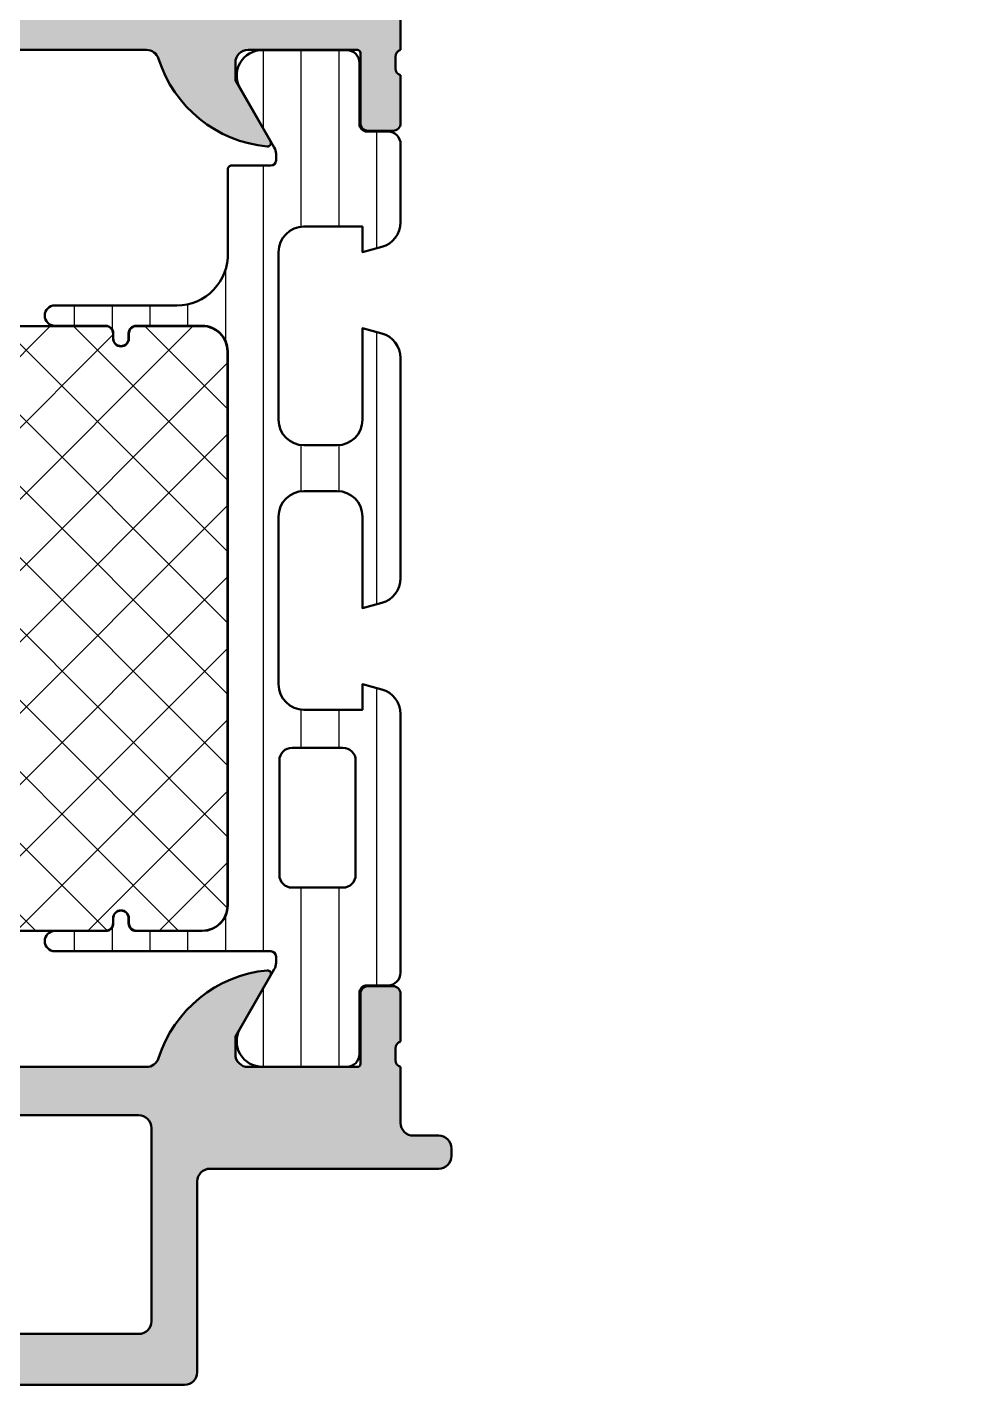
# Model space of a CAD drawing. Extents: x 0 to 69, y 0 to 90.
# Drawn here: x 32.3 to 69, y 0 to 53.4 of the extents above; entities that cross this region are included whole.
import ezdxf

# ---------------------------------------------------------------- set-up
doc = ezdxf.new("R2010")
doc.units = 0
for name, color, linetype, lineweight in [('0S-Alu contour', 7, 'Continuous', 50), ('0S-Alu hatch', 252, 'Continuous', 25), ('0S-Plastic contour', 254, 'Continuous', 50), ('0S-Plastic hatch', 253, 'Continuous', 25), ('0S-PT contour', 91, 'Continuous', 50), ('0S-PT hatch', 103, 'Continuous', 25)]:
    doc.layers.add(name, color=color, linetype=linetype, lineweight=lineweight)

# ---------------------------------------------------------------- blocks, each defined once
blk = doc.blocks.new('438350__87950F31_F954_4A64_8D28_5A668139A876_')
at = {"layer": '0S-Alu hatch'}
h = blk.add_hatch(color=256, dxfattribs=at)
edge = h.paths.add_edge_path()
edge.add_line((0, 90), (0, 86.60000000000001))
edge.add_line((0, 86.60000000000001), (1.100000000000023, 85.5))
edge.add_line((1.100000000000023, 85.5), (1.700000000000045, 85.5))
edge.add_line((1.700000000000045, 85.5), (1.700000000000045, 87))
edge.add_ellipse((2.700000000000037, 87.00000000000001), major_axis=(-0.9999999999999912, 0), ratio=1, start_angle=269.99999999999955, end_angle=360, ccw=False)
edge.add_line((2.700000000000045, 88), (4, 88))
edge.add_ellipse((4.00000000000001, 87.00000000000001), major_axis=(-0.9999999999999857, 0), ratio=1, start_angle=180, end_angle=270.0000000000006, ccw=False)
edge.add_line((5, 87), (5.000000000000025, 81))
edge.add_ellipse((4.47500000000001, 80.50000000000001), major_axis=(-0.7250000000000013, 0), ratio=1, start_angle=136.397181027295, end_angle=223.602818972702, ccw=False)
edge.add_line((4.999999999999999, 80), (5, 73))
edge.add_ellipse((4.000000000000012, 72.99999999999999), major_axis=(-0.9999999999999885, 0), ratio=1, start_angle=89.99999999999937, end_angle=180, ccw=False)
edge.add_line((4.000000000000001, 72), (2.700000000000046, 72))
edge.add_ellipse((2.700000000000037, 72.99999999999999), major_axis=(-0.9999999999999857, 0), ratio=1, start_angle=0, end_angle=90.00000000000051, ccw=False)
edge.add_line((1.700000000000046, 73), (1.700000000000045, 75.5))
edge.add_line((1.700000000000045, 75.5), (1.200000000000045, 75.5))
edge.add_arc((1.200000000000045, 74.5), 1, 90, 180)
edge.add_line((0.2000000000000455, 74.5), (0.2000000000000455, 52.50000000000003))
edge.add_ellipse((0.1211635534570099, 52.23247940800692), major_axis=(-0.2788950563274254, 0), ratio=1, start_angle=178.8354106258447, end_angle=253.580123580509, ccw=False)
edge.add_line((0.4000010000000425, 52.22681100000826), (0.4000010000000494, 51.77321700000854))
edge.add_ellipse((0.1211329043568919, 51.76755634053147), major_axis=(-0.2789255417371391, 0), ratio=1, start_angle=106.4245945553528, end_angle=181.1628700728881, ccw=False)
edge.add_line((0.2000000000000488, 51.50001300000854), (0.200000000000049, 49.62000200000002))
edge.add_arc((0.5000000000000517, 49.62000200000002), 0.3000000000000027, 180, 270)
edge.add_line((0.5000000000000516, 49.32000200000001), (1.479974319042833, 49.32000200000002))
edge.add_arc((1.479974319042831, 49.62000200000002), 0.3000000000000043, 270.0000000000004, 360)
edge.add_line((1.779974319042835, 49.62000200000002), (1.779974319042835, 52.38000000000003))
edge.add_ellipse((1.89997431904282, 52.38000000000003), major_axis=(-0.1199999999999846, 0), ratio=1, start_angle=270.00000000000074, end_angle=360, ccw=False)
edge.add_line((1.899974319042818, 52.5), (6.200000000000042, 52.5))
edge.add_ellipse((6.200000000000039, 52), major_axis=(-0.5, 0), ratio=1, start_angle=180, end_angle=269.9999999999996, ccw=False)
edge.add_line((6.700000000000041, 51.99999999999999), (6.700000000000044, 51.29999999999995))
edge.add_line((6.700000000000044, 51.29999999999995), (5.318504542377707, 48.90717967697245))
edge.add_arc((5.43811978464837, 48.8381197846483), 0.1381197846482981, 150.0000000000005, 275.6225775507955)
edge.add_arc((4.961776758826421, 53.67660886184461), 4.999999999996795, 275.6225775507955, 342.251583643932)
edge.add_ellipse((10.20000000000002, 51.99999999999707), major_axis=(-0.500000000002933, 0), ratio=1, start_angle=270.0000000000008, end_angle=342.2515836439304, ccw=False)
edge.add_line((10.20000000000002, 52.5), (37, 52.5))
edge.add_ellipse((37, 51.99999999999689), major_axis=(-0.5000000000031122, 0), ratio=1, start_angle=197.7484163560682, end_angle=270, ccw=False)
edge.add_arc((42.23822324117358, 53.67660886184441), 4.999999999996598, 197.7484163560679, 264.3774224492048)
edge.add_arc((41.76188021535167, 48.8381197846483), 0.1381197846482954, 264.3774224492049, 389.9999999999957)
edge.add_line((41.88149545762234, 48.90717967697244), (40.5, 51.29999999999994))
edge.add_line((40.5, 51.29999999999994), (40.49999999999999, 51.99999999999999))
edge.add_ellipse((41, 52), major_axis=(-0.5, 0), ratio=1, start_angle=270, end_angle=360, ccw=False)
edge.add_line((41, 52.5), (45.3000256809572, 52.50000000000001))
edge.add_ellipse((45.3000256809572, 52.38000000000002), major_axis=(-0.1199999999999974, 0), ratio=1, start_angle=180, end_angle=270, ccw=False)
edge.add_line((45.42002568095719, 52.38), (45.4200256809572, 49.62000200000002))
edge.add_arc((45.72002568095721, 49.62000200000002), 0.3000000000000114, 180, 270)
edge.add_line((45.72002568095721, 49.32000200000001), (46.69999999999999, 49.32000200000003))
edge.add_arc((46.69999999999999, 49.62000200000003), 0.3000000000000043, 269.9999999999986, 360)
edge.add_line((47, 49.62000200000003), (47, 51.50001300000852))
edge.add_ellipse((47.07886709564316, 51.76755634053146), major_axis=(-0.2789255417371511, 0), ratio=1, start_angle=-1.1628700728908825, end_angle=73.57540544464513, ccw=False)
edge.add_line((46.799999, 51.77321700000854), (46.799999, 52.2268110000086))
edge.add_ellipse((47.07883644654303, 52.23247940800693), major_axis=(-0.2788950563274154, 0), ratio=1, start_angle=-73.5801235805111, end_angle=1.1645893740869155, ccw=False)
edge.add_line((47.00000000000001, 52.50000000000003), (47, 53.79999999999995))
edge.add_ellipse((47.49999999999999, 53.79999999999996), major_axis=(-0.4999999999999929, 0), ratio=1, start_angle=269.9999999999992, end_angle=360, ccw=False)
edge.add_line((47.5, 54.29999999999996), (50.5, 54.29999999999996))
edge.add_arc((50.5, 54.79999999999995), 0.5, 270, 360)
edge.add_line((51, 54.79999999999995), (51, 67.50000000000011))
edge.add_ellipse((51.5250269539926, 68.00000000000011), major_axis=(-0.7250195186467387, 0), ratio=1, start_angle=-43.6013499515945, end_angle=43.6013499515945, ccw=False)
edge.add_line((51, 68.50000000000011), (51.00000000000004, 72.49999999999997))
edge.add_ellipse((51.5250269539926, 73), major_axis=(-0.7250195186467325, 0), ratio=1, start_angle=-43.60134995159501, end_angle=43.60134995159808, ccw=False)
edge.add_line((51.00000000000001, 73.5), (51, 80.20000000000005))
edge.add_line((51, 80.20000000000005), (53.49999999999999, 80.20000000000005))
edge.add_arc((53.49999999999999, 80.70000000000005), 0.5, 270, 360)
edge.add_line((53.99999999999999, 80.70000000000003), (54.00000000000012, 87.50000000000001))
edge.add_ellipse((54.50000000000012, 87.5), major_axis=(-0.4999999999999929, 0), ratio=1, start_angle=269.9999999999992, end_angle=360, ccw=False)
edge.add_line((54.50000000000013, 87.99999999999999), (59.89999999999998, 88))
edge.add_ellipse((59.89999999999998, 87.50000000000001), major_axis=(-0.4999999999999858, 0), ratio=1, start_angle=180, end_angle=270.0000000000008, ccw=False)
edge.add_line((60.39999999999998, 87.5), (60.39999999999998, 85.5))
edge.add_arc((60.89999999999998, 85.5), 0.5, 180, 270)
edge.add_line((60.89999999999998, 85), (62.20000000000005, 85))
edge.add_arc((62.20000000000005, 85.5), 0.5, 270, 360)
edge.add_line((62.70000000000004, 85.5), (62.70000000000004, 86))
edge.add_line((62.70000000000004, 86), (61.70000000000005, 86))
edge.add_line((61.70000000000005, 86), (61.70000000000005, 87.5))
edge.add_ellipse((62.70000000000004, 87.50000000000001), major_axis=(-0.9999999999999928, 0), ratio=1, start_angle=269.9999999999996, end_angle=360, ccw=False)
edge.add_line((62.70000000000004, 88.49999999999999), (66.70000000000005, 88.49999999999999))
edge.add_ellipse((66.70000000000006, 87.50000000000001), major_axis=(-0.9999999999999857, 0), ratio=1, start_angle=180, end_angle=270.0000000000008, ccw=False)
edge.add_line((67.70000000000005, 87.5), (67.70000000000005, 86))
edge.add_line((67.70000000000005, 86), (66.70000000000005, 86))
edge.add_line((66.70000000000005, 86), (66.70000000000005, 85.5))
edge.add_arc((67.20000000000005, 85.5), 0.5, 180, 270)
edge.add_line((67.20000000000005, 85), (68.5, 85))
edge.add_arc((68.5, 85.5), 0.5, 270, 360)
edge.add_line((69, 85.5), (69, 89.50000000000001))
edge.add_arc((68.5, 89.50000000000001), 0.5, 0, 90)
edge.add_line((68.5, 90), (0, 90))
edge = h.paths.add_edge_path()
edge.add_ellipse((7.199999999999931, 87.49999999999989), major_axis=(-0.5, 0), ratio=1, start_angle=270.0000000000001, end_angle=360, ccw=False)
edge.add_line((7.19999999999993, 87.99999999999989), (51.70000000000005, 88))
edge.add_ellipse((51.70000000000005, 87.5), major_axis=(-0.5, 0), ratio=1, start_angle=180, end_angle=270, ccw=False)
edge.add_line((52.20000000000005, 87.5), (52.20000000000005, 82.39999999999998))
edge.add_ellipse((51.70000000000005, 82.39999999999998), major_axis=(-0.5, 0), ratio=1, start_angle=90.0000000000008, end_angle=180, ccw=False)
edge.add_line((51.70000000000005, 81.89999999999996), (50.29999999999995, 81.89999999999996))
edge.add_arc((50.29999999999995, 80.89999999999998), 1, 90, 180)
edge.add_line((49.29999999999996, 80.89999999999998), (49.29999999999996, 76.79999999999995))
edge.add_line((49.29999999999996, 76.79999999999995), (48.5, 75.99999999999999))
edge.add_line((48.5, 75.99999999999999), (48.5, 65))
edge.add_line((48.5, 65), (49.29999999999994, 64.20000000000006))
edge.add_line((49.29999999999994, 64.20000000000006), (49.29999999999996, 56.59999999999991))
edge.add_ellipse((48.79999999999996, 56.5999999999999), major_axis=(-0.4999999999999929, 0), ratio=1, start_angle=90.00000000000159, end_angle=180, ccw=False)
edge.add_line((48.79999999999998, 56.09999999999991), (45.80000000000007, 56.09999999999991))
edge.add_arc((45.80000000000007, 55.59999999999991), 0.4999999999999929, 90, 180)
edge.add_line((45.30000000000007, 55.59999999999984), (45.30000000000018, 54.90000000000017))
edge.add_ellipse((44.80000000000018, 54.90000000000009), major_axis=(-0.5, 0), ratio=1, start_angle=90, end_angle=180, ccw=False)
edge.add_line((44.80000000000018, 54.40000000000009), (2.500000000000113, 54.39999999999997))
edge.add_ellipse((2.500000000000114, 54.89999999999997), major_axis=(-0.5, 0), ratio=1, start_angle=0, end_angle=90.00000000000011, ccw=False)
edge.add_line((2.000000000000113, 54.89999999999997), (2.000000000000112, 69.70000000000016))
edge.add_ellipse((2.500000000000112, 69.70000000000016), major_axis=(-0.5, 0), ratio=1, start_angle=269.9999999999927, end_angle=360, ccw=False)
edge.add_line((2.500000000000176, 70.20000000000016), (5.200000000000084, 70.1999999999998))
edge.add_arc((5.200000000000273, 71.69999999999982), 1.5, 269.9999999999928, 360)
edge.add_line((6.700000000000273, 71.69999999999985), (6.699999999999931, 87.49999999999987))
at = {"layer": '0S-Alu contour', "color": 7}
for points in [[(0, 90), (0, 86.60000000000001), (1.100000000000023, 85.5), (1.700000000000045, 85.5), (1.700000000000045, 87)], [(68.5, 90), (0, 90)], [(69, 85.5), (69, 89.50000000000001)], [(62.70000000000004, 88.49999999999999), (66.70000000000005, 88.49999999999999)], [(2.700000000000045, 88), (4, 88)], [(7.19999999999993, 87.99999999999989), (51.70000000000005, 88)], [(54.50000000000013, 87.99999999999999), (59.89999999999998, 88)], [(6.700000000000273, 71.69999999999985), (6.699999999999931, 87.49999999999987)], [(52.20000000000005, 87.5), (52.20000000000005, 82.39999999999998)], [(53.99999999999999, 80.70000000000003), (54.00000000000012, 87.50000000000001)], [(60.39999999999998, 87.5), (60.39999999999998, 85.5)], [(62.70000000000004, 85.5), (62.70000000000004, 86), (61.70000000000005, 86), (61.70000000000005, 87.5)], [(67.70000000000005, 87.5), (67.70000000000005, 86), (66.70000000000005, 86), (66.70000000000005, 85.5)], [(5, 87), (5.000000000000025, 81)], [(60.89999999999998, 85), (62.20000000000005, 85)], [(67.20000000000005, 85), (68.5, 85)], [(51.70000000000005, 81.89999999999996), (50.29999999999995, 81.89999999999996)], [(49.29999999999996, 80.89999999999998), (49.29999999999996, 76.79999999999995), (48.5, 75.99999999999999), (48.5, 65), (49.29999999999994, 64.20000000000006), (49.29999999999996, 56.59999999999991)], [(51.00000000000001, 73.5), (51, 80.20000000000005), (53.49999999999999, 80.20000000000005)], [(4.999999999999999, 80), (5, 73)], [(1.700000000000046, 73), (1.700000000000045, 75.5), (1.200000000000045, 75.5)], [(0.2000000000000455, 74.5), (0.2000000000000455, 52.50000000000003)], [(51, 68.50000000000011), (51.00000000000004, 72.49999999999997)], [(4.000000000000001, 72), (2.700000000000046, 72)], [(2.500000000000176, 70.20000000000016), (5.200000000000084, 70.1999999999998)], [(2.000000000000113, 54.89999999999997), (2.000000000000112, 69.70000000000016)], [(51, 54.79999999999995), (51, 67.50000000000011)], [(48.79999999999998, 56.09999999999991), (45.80000000000007, 56.09999999999991)], [(45.30000000000007, 55.59999999999984), (45.30000000000018, 54.90000000000017)], [(44.80000000000018, 54.40000000000009), (2.500000000000115, 54.39999999999997)], [(47.5, 54.29999999999996), (50.5, 54.29999999999996)], [(47.00000000000001, 52.50000000000003), (47, 53.79999999999995)], [(1.779974319042835, 49.62000200000002), (1.779974319042835, 52.38000000000003)], [(1.899974319042818, 52.5), (6.200000000000042, 52.5)], [(10.20000000000002, 52.5), (37, 52.5)], [(41, 52.5), (45.3000256809572, 52.50000000000001)], [(45.42002568095719, 52.38), (45.4200256809572, 49.62000200000002)], [(0.4000010000000425, 52.22681100000826), (0.4000010000000494, 51.77321700000854)], [(6.700000000000041, 51.99999999999999), (6.700000000000044, 51.29999999999995), (5.318504542377707, 48.90717967697245)], [(41.88149545762234, 48.90717967697244), (40.5, 51.29999999999994), (40.49999999999999, 51.99999999999999)], [(46.799999, 51.77321700000854), (46.799999, 52.2268110000086)], [(0.2000000000000488, 51.50001300000854), (0.200000000000049, 49.62000200000002)], [(47, 49.62000200000003), (47, 51.50001300000852)], [(0.5000000000000516, 49.32000200000001), (1.479974319042833, 49.32000200000002)], [(45.72002568095721, 49.32000200000001), (46.69999999999999, 49.32000200000003)]]:
    blk.add_lwpolyline(points, dxfattribs=at)
for centre, radius, start, end in [((68.5, 89.50000000000001), 0.5, 0, 90), ((60.89999999999998, 85.5), 0.5, 180, 270), ((62.20000000000005, 85.5), 0.5, 270, 0), ((67.20000000000005, 85.5), 0.5, 180, 270), ((68.5, 85.5), 0.5, 270, 0), ((50.29999999999995, 80.89999999999998), 1, 90, 180), ((53.49999999999999, 80.70000000000005), 0.5, 270, 0), ((1.200000000000045, 74.5), 1, 90, 180), ((5.200000000000273, 71.69999999999982), 1.5, 269.9999999999928, 0), ((45.80000000000007, 55.59999999999991), 0.4999999999999929, 90, 180), ((50.5, 54.79999999999995), 0.5, 270, 0), ((4.961776758826421, 53.67660886184461), 4.999999999996795, 275.6225775507955, 342.251583643932), ((42.23822324117358, 53.67660886184441), 4.999999999996598, 197.7484163560679, 264.3774224492048), ((0.5000000000000517, 49.62000200000002), 0.3000000000000027, 180, 270), ((1.479974319042831, 49.62000200000002), 0.3000000000000043, 270.0000000000004, 0), ((45.72002568095721, 49.62000200000002), 0.3000000000000114, 180, 270), ((46.69999999999999, 49.62000200000003), 0.3000000000000043, 269.9999999999986, 0), ((5.43811978464837, 48.8381197846483), 0.1381197846482981, 150.0000000000005, 275.6225775507955), ((41.76188021535167, 48.8381197846483), 0.1381197846482954, 264.3774224492049, 29.99999999999571)]:
    blk.add_arc(centre, radius, start, end, dxfattribs=at)
at = {"layer": '0S-Alu contour', "color": 7, "extrusion": (0, 0, -1)}
for centre, radius, start, end in [((-62.70000000000004, 87.50000000000001), 0.9999999999999928, 0, 90.0000000000004), ((-66.70000000000006, 87.50000000000001), 0.9999999999999857, 89.9999999999992, 180), ((-2.700000000000037, 87.00000000000001), 0.9999999999999912, 0, 90.00000000000048), ((-4.00000000000001, 87.00000000000001), 0.9999999999999857, 89.99999999999939, 180), ((-7.199999999999931, 87.49999999999989), 0.5, 0, 89.99999999999991), ((-51.70000000000005, 87.5), 0.5, 90, 180), ((-54.50000000000012, 87.5), 0.4999999999999929, 0, 90.00000000000081), ((-59.89999999999998, 87.50000000000001), 0.4999999999999858, 89.9999999999992, 180), ((-51.70000000000005, 82.39999999999998), 0.5, 180, 269.9999999999992), ((-4.47500000000001, 80.50000000000001), 0.7250000000000015, 136.397181027298, 223.6028189727051), ((-51.5250269539926, 73), 0.7250195186467325, 316.3986500484019, 43.60134995159491), ((-2.700000000000037, 72.99999999999999), 0.9999999999999857, 269.9999999999995, 0), ((-4.000000000000012, 72.99999999999999), 0.9999999999999885, 180, 270.0000000000006), ((-2.500000000000112, 69.70000000000016), 0.5, 0, 90.00000000000728), ((-51.5250269539926, 68.00000000000011), 0.7250195186467387, 316.3986500484055, 43.60134995159453), ((-48.79999999999996, 56.5999999999999), 0.4999999999999929, 180, 269.9999999999984), ((-2.500000000000114, 54.89999999999997), 0.5, 269.9999999999999, 0), ((-44.80000000000018, 54.90000000000009), 0.5, 180, 270), ((-47.49999999999999, 53.79999999999996), 0.4999999999999929, 0, 90.00000000000081), ((-0.1211635534570099, 52.23247940800692), 0.2788950563274254, 106.419876419491, 181.1645893741554), ((-1.89997431904282, 52.38000000000003), 0.1199999999999846, 0, 89.99999999999928), ((-6.200000000000039, 52), 0.5, 90.0000000000004, 180), ((-10.20000000000002, 51.99999999999707), 0.500000000002933, 17.74841635606957, 89.9999999999992), ((-37, 51.99999999999689), 0.5000000000031122, 90, 162.2515836439318), ((-41, 52), 0.5, 0, 90), ((-45.3000256809572, 52.38000000000002), 0.1199999999999974, 90, 180), ((-47.07883644654303, 52.23247940800693), 0.2788950563274155, 358.8354106259131, 73.58012358051123), ((-0.1211329043568919, 51.76755634053147), 0.2789255417371391, 178.8371299271119, 253.5754054446472), ((-47.07886709564316, 51.76755634053146), 0.2789255417371511, 286.4245945553549, 1.162870072890926)]:
    blk.add_arc(centre, radius, start, end, dxfattribs=at)
blk = doc.blocks.new('439300__9F8272D8_092B_44F3_A7F9_19CC739BB280_')
at = {"layer": '0S-PT hatch'}
h = blk.add_hatch(dxfattribs=at)
h.set_pattern_fill('ANSI37', color=256, scale=0.625, angle=90, style=0)
h.set_pattern_definition([(135, (0, 0), (-1.403165018917055, -1.403165018917055), []), (225, (0, 0), (1.403165018917055, -1.403165018917055), [])])
edge = h.paths.add_edge_path()
edge.add_arc((21.54947527875293, 41.15000109610501), 0.4900233185010024, 90.00000000002241, 180.0000479255325)
edge.add_line((21.0594519602521, 41.15000068620887), (21.0594710326093, 18.35001070101931))
edge.add_arc((21.54949435111038, 18.35001111092653), 0.490023318501252, 180.0000479255325, 269.9999999999992)
edge.add_line((21.54949435111037, 17.85998779242527), (35.40004537179238, 17.85998779296897))
edge.add_arc((35.40004537179258, 18.14998779296924), 0.2900000000002656, 269.9999999999607, 360)
edge.add_line((35.69004537179285, 18.14998779296904), (35.69004537179284, 18.34998779296897))
edge.add_ellipse((36.00004079415612, 18.34998779296897), major_axis=(-0.3099954223632792, 0), ratio=1, start_angle=180, end_angle=360, ccw=False)
edge.add_line((36.3100362165194, 18.34998779296897), (36.3100362165194, 18.14998779296899))
edge.add_arc((36.60003621651942, 18.14998779296899), 0.2900000000000133, 180, 269.9999999999887)
edge.add_line((36.60003621651936, 17.85998779296898), (39.20003814471307, 17.85998779296897))
edge.add_arc((39.20003814471307, 18.84998779296897), 0.9899999999999984, 269.9999999999996, 360.0000501260389)
edge.add_line((40.19003814471269, 18.84998865909846), (40.19001907235537, 40.6500008661293))
edge.add_arc((39.20001907235575, 40.64999999999979), 0.9900000000000042, 5.01260389054e-05, 89.99999993620736)
edge.add_line((39.20001907345801, 41.63999999999981), (36.59997547083328, 41.64000000289464))
edge.add_arc((36.59997547083885, 41.35004167572121), 0.2899583271734229, 90.00000000109937, 180)
edge.add_line((36.31001714366542, 41.35004167571564), (36.3100171441621, 41.15002441408715))
edge.add_ellipse((36.00002172179882, 41.15002441407473), major_axis=(-0.3099954223632792, 0), ratio=1, start_angle=0, end_angle=180, ccw=False)
edge.add_line((35.69002629943554, 41.15002441406232), (35.69002629943553, 41.3500244140623))
edge.add_arc((35.40002629943552, 41.35002441406231), 0.2900000000000133, 0, 89.99999999774967)
edge.add_line((35.40002629944691, 41.64002441406232), (21.54947527875274, 41.64002441460602))
at = {"layer": '0S-PT contour', "color": 7}
for points in [[(21.0594519602521, 41.15000068620887), (21.0594710326093, 18.35001070101931)], [(35.40002629944691, 41.64002441406232), (21.54947527875274, 41.64002441460602)], [(35.69002629943554, 41.15002441406232), (35.69002629943553, 41.3500244140623)], [(36.31001714366542, 41.35004167571564), (36.3100171441621, 41.15002441408715)], [(39.20001907345801, 41.63999999999981), (36.59997547083328, 41.64000000289464)], [(40.19003814471269, 18.84998865909846), (40.19001907235537, 40.6500008661293)], [(35.69004537179285, 18.14998779296904), (35.69004537179284, 18.34998779296897)], [(36.3100362165194, 18.34998779296897), (36.3100362165194, 18.14998779296899)], [(21.54949435111037, 17.85998779242527), (35.40004537179238, 17.85998779296897)], [(36.60003621651936, 17.85998779296898), (39.20003814471307, 17.85998779296897)]]:
    blk.add_lwpolyline(points, dxfattribs=at)
for centre, radius, start, end in [((21.54947527875293, 41.15000109610501), 0.4900233185010024, 90.00000000002241, 180.0000479255325), ((35.40002629943552, 41.35002441406231), 0.2900000000000133, 0, 89.99999999774967), ((36.59997547083885, 41.35004167572121), 0.2899583271734229, 90.00000000109937, 180), ((39.20001907235575, 40.64999999999979), 0.9900000000000042, 5.01260389054e-05, 89.99999993620736), ((39.20003814471307, 18.84998779296897), 0.9899999999999984, 269.9999999999996, 5.01260389054e-05), ((21.54949435111038, 18.35001111092653), 0.490023318501252, 180.0000479255325, 269.9999999999992), ((35.40004537179258, 18.14998779296924), 0.2900000000002656, 269.9999999999607, 0), ((36.60003621651942, 18.14998779296899), 0.2900000000000133, 180, 269.9999999999887)]:
    blk.add_arc(centre, radius, start, end, dxfattribs=at)
at = {"layer": '0S-PT contour', "color": 7, "extrusion": (0, 0, -1)}
for centre, start, end in [((-36.00002172179882, 41.15002441407473), 180, 0), ((-36.00004079415612, 18.34998779296897), 0, 180)]:
    blk.add_arc(centre, 0.3099954223632793, start, end, dxfattribs=at)
blk = doc.blocks.new('284667__EC131DFC_A1ED_452B_969D_94AC8A10A533___8743AA74_80FA_4D13_9643_D5AFAD473FDD_')
at = {"layer": '0S-Plastic hatch'}
h = blk.add_hatch(dxfattribs=at)
h.set_pattern_fill('ANSI31', color=256, scale=0.4680000000000001, angle=45, style=0)
h.set_pattern_definition([(90, (0, 0), (-1.4859, 0), [])])
edge = h.paths.add_edge_path()
edge.add_ellipse((45.99892649490306, 45.71995107328198), major_axis=(-1.001111854104487, 0), ratio=1, start_angle=105.0597024765371, end_angle=179.9596735685377, ccw=False)
edge.add_line((46.25904078659061, 44.75322179386172), (45.50003810104311, 44.55027989933039))
edge.add_line((45.50003810104311, 44.55027989933039), (45.50006098922636, 45.55027989933028))
edge.add_line((45.50006098922636, 45.55027989933028), (43.2000426786686, 45.55027989933028))
edge.add_arc((43.20015269983279, 44.55016224791452), 1.000117657467379, 90.00630300678252, 179.9932598637897)
edge.add_line((42.20003504928553, 44.55027989932243), (42.20003504928541, 37.95027150060882))
edge.add_arc((43.20014430010412, 37.95038915102478), 1.000109257738749, 180.0067401358858, 269.9936969935647)
edge.add_line((43.20003427987002, 36.95027989933759), (44.50004192216122, 36.95027989933759))
edge.add_arc((44.49992381025814, 37.95041708073963), 1.000137188376299, 270.0067663853033, 359.9921411635136)
edge.add_line((45.50006098922636, 37.9502798993509), (45.50006098922665, 41.55027989933027))
edge.add_line((45.50006098922665, 41.55027989933027), (46.25904078659456, 41.34727696964183))
edge.add_ellipse((45.99885318139608, 40.38048353022943), major_axis=(-1.001192860736518, 0), ratio=1, start_angle=180.0452109689636, end_angle=254.93720007234322, ccw=False)
edge.add_line((47.00004573043742, 40.38127355167676), (47.00004573043748, 31.71928624698633))
edge.add_ellipse((45.99889289405221, 31.71999088750819), major_axis=(-1.001153084358495, 0), ratio=1, start_angle=105.05970247644669, end_angle=179.9596735684834, ccw=False)
edge.add_line((46.25901789840563, 30.75322179386138), (45.50006098922671, 30.55029213900058))
edge.add_line((45.50006098922671, 30.55029213900058), (45.50006098922636, 34.15028600616301))
edge.add_arc((44.49992381025797, 34.15014882472081), 1.000137188376484, 0.0078588395472066, 89.9932336145884)
edge.add_line((44.50004192216295, 35.15028600612304), (43.20003427993257, 35.15028600612304))
edge.add_arc((43.20014430010409, 34.15017675443576), 1.000109257738842, 90.0063030028498, 179.9932598606534)
edge.add_line((42.2000350492853, 34.15029440491214), (42.20003810104606, 27.54999263341467))
edge.add_arc((43.20015269949698, 27.55011028447317), 1.00011460537102, 180.0067401366428, 269.9936969939667)
edge.add_line((43.20004267868163, 26.54999568515375), (45.50006098922653, 26.54999568515363))
edge.add_line((45.50006098922653, 26.54999568515363), (45.50003810104328, 27.54999568515363))
edge.add_line((45.50003810104328, 27.54999568515363), (46.25901789841096, 27.34699275546535))
edge.add_ellipse((45.99883831725935, 26.38022913144574), major_axis=(-1.001161984483907, 0), ratio=1, start_angle=180.0452109688668, end_angle=254.9372000723556, ccw=False)
edge.add_line((46.99999999005768, 26.3810191285276), (46.99999994140303, 16.20999701047986))
edge.add_ellipse((46.49999994140293, 16.20999701287169), major_axis=(-0.5000000000000924, 0), ratio=1, start_angle=90.00000089901272, end_angle=180, ccw=False)
edge.add_line((46.4999999492483, 15.7099970128716), (45.67966732203522, 15.70999699999998))
edge.add_arc((45.67966732674245, 15.40999699999991), 0.3000000000000665, 90.00000089901236, 180.0079886915352)
edge.add_line((45.37966732965844, 15.40995517130887), (45.38000195119535, 13.01006569197041))
edge.add_ellipse((44.88000597860986, 13.00999597743867), major_axis=(-0.4999959774456573, 0), ratio=1, start_angle=90.0000000000008, end_angle=180.0079887612006, ccw=False)
edge.add_line((44.88000597860986, 12.50999999999302), (41.56484065216851, 12.50999999999999))
edge.add_ellipse((41.55296320908865, 13.50992946068491), major_axis=(-0.9999999999998728, 0), ratio=1, start_angle=-29.999996599342808, end_angle=90.68054336164568, ccw=False)
edge.add_line((40.68693777562798, 14.00992940928392), (42.03301271673034, 16.3413999176411))
edge.add_arc((41.59999999999999, 16.59139989194063), 0.4999999999999634, 330.0000034006572, 360)
edge.add_line((42.09999999999995, 16.59139989194056), (42.09999999999998, 16.85000001286887))
edge.add_arc((41.89999999999998, 16.8500000128689), 0.1999999999999957, 0, 89.99999999999797)
edge.add_line((41.89999999999999, 17.05000001286889), (33.40004227636657, 17.050000012869))
edge.add_ellipse((33.40004227636657, 17.44999390935338), major_axis=(-0.399993896484375, 0), ratio=1, start_angle=-89.99999999999898, end_angle=90.00000000000102, ccw=False)
edge.add_line((33.40004227636657, 17.84998780583775), (35.40004532812413, 17.84998780583775))
edge.add_arc((35.40004532812413, 18.14998780583788), 0.300000000000125, 270, 360)
edge.add_line((35.70004532812425, 18.14998780583788), (35.70004532812425, 18.3499878058404))
edge.add_ellipse((36.00004075048758, 18.34998780584031), major_axis=(-0.2999954223633381, 0), ratio=1, start_angle=180, end_angle=360, ccw=False)
edge.add_line((36.30003617285093, 18.34998780584021), (36.30003617285081, 18.14998780583805))
edge.add_arc((36.60003617285099, 18.14998780583788), 0.3000000000001819, 180, 270.0000000000013)
edge.add_line((36.600036172851, 17.8499878058377), (39.19999995633153, 17.84998780583775))
edge.add_arc((39.19999995633151, 18.84998780583787), 1.000000000000113, 270.0000000000012, 360)
edge.add_line((40.19999995633162, 18.84998780583794), (40.19999995633003, 40.65000001286896))
edge.add_arc((39.19999995632989, 40.65000001286888), 1.000000000000135, 0, 90.00000000001994)
edge.add_line((39.19999995632954, 41.65000001286901), (36.60003617285088, 41.65000001286812))
edge.add_arc((36.60003617285099, 41.35000001286805), 0.3000000000000682, 90.000000000019, 180)
edge.add_line((36.30003617285092, 41.35000001286821), (36.30003617285081, 41.15000001286538))
edge.add_ellipse((36.00004075048753, 41.15000001286534), major_axis=(-0.2999954223632812, 0), ratio=1, start_angle=0, end_angle=180, ccw=False)
edge.add_line((35.70004532812425, 41.15000001286532), (35.70004532812414, 41.35000001286833))
edge.add_arc((35.40004532812417, 41.35000001286816), 0.2999999999999545, 0, 89.99999999998101)
edge.add_line((35.40004532812427, 41.65000001286812), (33.40004227636648, 41.65000001286873))
edge.add_ellipse((33.40004227636649, 42.04999390935312), major_axis=(-0.3999938964843821, 0), ratio=1, start_angle=-90.00000000000199, end_angle=89.9999999999979, ccw=False)
edge.add_line((33.40004227636651, 42.4499878058375), (38.20163814463358, 42.44998780583798))
edge.add_arc((38.20163814463338, 44.44998780583798), 2, 270.0000000000055, 362.2920152210312)
edge.add_line((40.20003810104452, 44.52997289329778), (40.20003810104429, 47.799999960079))
edge.add_ellipse((40.35003810104429, 47.79999996007901), major_axis=(-0.1499999999999915, 0), ratio=1, start_angle=269.99999999999454, end_angle=360, ccw=False)
edge.add_line((40.3500381010443, 47.94999996007899), (41.89999650232781, 47.94999996007883))
edge.add_arc((41.89999650232782, 48.14999996007866), 0.1999999999998252, 269.999999999998, 359.9992250509612)
edge.add_line((42.09999650230935, 48.14999725499722), (42.09999999995422, 48.40859334539102))
edge.add_arc((41.59999999999999, 48.40860010805925), 0.4999999999999677, 359.999225055194, 389.9999965993457)
edge.add_line((42.03301271673033, 48.6586000823588), (40.68693777562788, 50.99007059071598))
edge.add_ellipse((41.55296320908857, 51.49007053931502), major_axis=(-0.999999999999911, 0), ratio=1, start_angle=-90.68054336165062, end_angle=29.999996599342808, ccw=False)
edge.add_line((41.56484065216852, 52.48999999999998), (44.88000597860996, 52.49000000000695))
edge.add_ellipse((44.88000597860997, 51.99000402256118), major_axis=(-0.4999959774457849, 0), ratio=1, start_angle=179.9920113084649, end_angle=270.0000000000008, ccw=False)
edge.add_line((45.38000195119567, 51.98993430863694), (45.37966732965864, 49.59004482925339))
edge.add_arc((45.67966732674251, 49.59000299999995), 0.3000000000000099, 179.9920112010699, 270)
edge.add_line((45.67966732674251, 49.29000299999994), (46.50000000000002, 49.29000299999994))
edge.add_ellipse((46.50000000000003, 48.78996489895541), major_axis=(-0.5000381010445168, 0), ratio=1, start_angle=180, end_angle=270.0000000000008, ccw=False)
edge.add_line((47.00003810104454, 48.78996489895541), (47.00003810104454, 45.71924646178041))
edge = h.paths.add_edge_path()
edge.add_arc((44.73182147402366, 20.05472401122473), 0.4999999999999681, 270.0000000000065, 359.9999521581937)
edge.add_line((45.23182147402345, 20.05472359370928), (45.23182523166254, 24.55472359370919))
edge.add_arc((44.73182523166271, 24.55472401122464), 0.5000000000000038, 359.9999521581937, 450)
edge.add_line((44.73182523166271, 25.05472401122465), (42.73182463635084, 25.05472401122465))
edge.add_arc((42.73182463635084, 24.5547240112247), 0.4999999999999503, 90, 180)
edge.add_line((42.23182463635089, 24.5547240112247), (42.23182463635089, 20.05472401122476))
edge.add_arc((42.73182463635089, 20.05472401122476), 0.5, 180, 270)
edge.add_line((42.73182463635089, 19.55472401122476), (44.73182147402371, 19.55472401122476))
at = {"layer": '0S-Alu contour', "color": 7}
for points in [[(44.73182523166271, 25.05472401122465), (42.73182463635084, 25.05472401122465)], [(42.23182463635089, 24.5547240112247), (42.23182463635089, 20.05472401122476)], [(45.23182147402345, 20.05472359370928), (45.23182523166254, 24.55472359370919)], [(42.73182463635089, 19.55472401122476), (44.73182147402371, 19.55472401122476)]]:
    blk.add_lwpolyline(points, dxfattribs=at)
for centre, radius, start, end in [((42.73182463635084, 24.5547240112247), 0.4999999999999503, 90, 180), ((44.73182523166271, 24.55472401122464), 0.5000000000000038, 359.9999521581937, 90), ((42.73182463635089, 20.05472401122476), 0.5, 180, 270), ((44.73182147402366, 20.05472401122473), 0.4999999999999681, 270.0000000000065, 359.9999521581937)]:
    blk.add_arc(centre, radius, start, end, dxfattribs=at)
at = {"layer": '0S-Plastic contour', "color": 7}
for points in [[(41.56484065216852, 52.48999999999998), (44.88000597860996, 52.49000000000695)], [(45.38000195119567, 51.98993430863694), (45.37966732965864, 49.59004482925339)], [(42.03301271673033, 48.6586000823588), (40.68693777562788, 50.99007059071598)], [(45.67966732674251, 49.29000299999994), (46.50000000000002, 49.29000299999994)], [(47.00003810104454, 48.78996489895541), (47.00003810104454, 45.71924646178041)], [(42.09999650230935, 48.14999725499722), (42.09999999995422, 48.40859334539102)], [(40.20003810104452, 44.52997289329778), (40.20003810104429, 47.799999960079)], [(40.3500381010443, 47.94999996007899), (41.89999650232781, 47.94999996007883)], [(46.25904078659061, 44.75322179386172), (45.50003810104311, 44.55027989933039), (45.50006098922636, 45.55027989933028), (43.2000426786686, 45.55027989933028)], [(42.20003504928553, 44.55027989932243), (42.20003504928541, 37.95027150060882)], [(33.40004227636651, 42.4499878058375), (38.20163814463358, 42.44998780583798)], [(35.40004532812427, 41.65000001286812), (33.40004227636648, 41.65000001286873)], [(39.19999995632954, 41.65000001286901), (36.60003617285088, 41.65000001286812)], [(35.70004532812425, 41.15000001286532), (35.70004532812414, 41.35000001286833)], [(36.30003617285092, 41.35000001286821), (36.30003617285081, 41.15000001286538)], [(45.50006098922636, 37.9502798993509), (45.50006098922665, 41.55027989933027), (46.25904078659456, 41.34727696964183)], [(40.19999995633162, 18.84998780583794), (40.19999995633003, 40.65000001286896)], [(47.00004573043742, 40.38127355167676), (47.00004573043748, 31.71928624698633)], [(43.20003427987002, 36.95027989933759), (44.50004192216122, 36.95027989933759)], [(44.50004192216295, 35.15028600612304), (43.20003427993257, 35.15028600612304)], [(42.2000350492853, 34.15029440491214), (42.20003810104606, 27.54999263341467)], [(46.25901789840563, 30.75322179386138), (45.50006098922671, 30.55029213900058), (45.50006098922636, 34.15028600616301)], [(43.20004267868163, 26.54999568515375), (45.50006098922653, 26.54999568515363), (45.50003810104328, 27.54999568515363), (46.25901789841096, 27.34699275546535)], [(46.99999999005768, 26.3810191285276), (46.99999994140303, 16.20999701047986)], [(35.70004532812425, 18.14998780583788), (35.70004532812425, 18.3499878058404)], [(36.30003617285093, 18.34998780584021), (36.30003617285081, 18.14998780583805)], [(33.40004227636657, 17.84998780583775), (35.40004532812413, 17.84998780583775)], [(36.600036172851, 17.8499878058377), (39.19999995633153, 17.84998780583775)], [(41.89999999999999, 17.05000001286889), (33.40004227636657, 17.050000012869)], [(42.09999999999995, 16.59139989194056), (42.09999999999998, 16.85000001286887)], [(40.68693777562798, 14.00992940928392), (42.03301271673034, 16.3413999176411)], [(46.4999999492483, 15.7099970128716), (45.67966732203522, 15.70999699999998)], [(45.37966732965844, 15.40995517130887), (45.38000195119535, 13.01006569197041)], [(44.88000597860986, 12.50999999999302), (41.56484065216851, 12.50999999999999)]]:
    blk.add_lwpolyline(points, dxfattribs=at)
at = {"layer": '0S-Plastic contour', "color": 7, "extrusion": (0, 0, -1)}
for centre, radius, start, end in [((-41.55296320908857, 51.49007053931502), 0.999999999999911, 330.0000034006572, 90.6805433616506), ((-44.88000597860997, 51.99000402256118), 0.499995977445785, 89.9999999999992, 180.0079886915352), ((-46.50000000000003, 48.78996489895541), 0.5000381010445168, 89.9999999999992, 180), ((-40.35003810104429, 47.79999996007901), 0.1499999999999915, 0, 90.00000000000543), ((-45.99892649490306, 45.71995107328198), 1.001111854104487, 180.0403264314624, 254.9402975234629), ((-33.40004227636649, 42.04999390935312), 0.3999938964843821, 270.0000000000021, 90.00000000000205), ((-36.00004075048753, 41.15000001286534), 0.2999954223632812, 180, 0), ((-45.99885318139608, 40.38048353022943), 1.001192860736518, 105.0627999276568, 179.9547890310364), ((-45.99889289405221, 31.71999088750819), 1.001153084358495, 180.0403264315167, 254.9402975235533), ((-45.99883831725935, 26.38022913144574), 1.001161984483907, 105.0627999276444, 179.9547890311332), ((-36.00004075048758, 18.34998780584031), 0.2999954223633381, 0, 180), ((-33.40004227636657, 17.44999390935338), 0.399993896484375, 269.999999999999, 89.99999999999898), ((-46.49999994140293, 16.20999701287169), 0.5000000000000924, 180, 269.9999991009873), ((-41.55296320908865, 13.50992946068491), 0.9999999999998728, 269.3194566383543, 29.99999659934283), ((-44.88000597860986, 13.00999597743867), 0.4999959774456573, 179.9920112387994, 269.9999999999992)]:
    blk.add_arc(centre, radius, start, end, dxfattribs=at)
at = {"layer": '0S-Plastic contour', "color": 7}
for centre, radius, start, end in [((45.67966732674251, 49.59000299999995), 0.3000000000000099, 179.9920112010699, 270), ((41.59999999999999, 48.40860010805925), 0.4999999999999677, 359.999225055194, 29.99999659934569), ((41.89999650232782, 48.14999996007866), 0.1999999999998252, 269.999999999998, 359.9992250509612), ((43.20015269983279, 44.55016224791452), 1.000117657467379, 90.00630300678252, 179.9932598637897), ((38.20163814463338, 44.44998780583798), 2, 270.0000000000055, 2.292015221031136), ((35.40004532812417, 41.35000001286816), 0.2999999999999545, 0, 89.99999999998101), ((36.60003617285099, 41.35000001286805), 0.3000000000000682, 90.000000000019, 180), ((39.19999995632989, 40.65000001286888), 1.000000000000135, 0, 90.00000000001994), ((43.20014430010412, 37.95038915102478), 1.000109257738749, 180.0067401358858, 269.9936969935647), ((44.49992381025814, 37.95041708073963), 1.000137188376299, 270.0067663853033, 359.9921411635136), ((43.20014430010409, 34.15017675443576), 1.000109257738842, 90.0063030028498, 179.9932598606534), ((44.49992381025797, 34.15014882472081), 1.000137188376484, 0.0078588395472066, 89.9932336145884), ((43.20015269949698, 27.55011028447317), 1.00011460537102, 180.0067401366428, 269.9936969939667), ((39.19999995633151, 18.84998780583787), 1.000000000000113, 270.0000000000012, 0), ((35.40004532812413, 18.14998780583788), 0.300000000000125, 270, 0), ((36.60003617285099, 18.14998780583788), 0.3000000000001819, 180, 270.0000000000013), ((41.89999999999998, 16.8500000128689), 0.1999999999999957, 0, 89.99999999999797), ((41.59999999999999, 16.59139989194063), 0.4999999999999634, 330.0000034006572, 0), ((45.67966732674245, 15.40999699999991), 0.3000000000000665, 90.00000089901236, 180.0079886915352)]:
    blk.add_arc(centre, radius, start, end, dxfattribs=at)
blk = doc.blocks.new('438360__4D7A738C_2130_4B0B_BD12_0D34C4719023_')
at = {"layer": '0S-Alu hatch'}
h = blk.add_hatch(color=256, dxfattribs=at)
edge = h.paths.add_edge_path()
edge.add_line((0.7000000000000455, 10.5), (6.5, 10.5))
edge.add_ellipse((6.499999999999999, 10), major_axis=(-0.5, 0), ratio=1, start_angle=180, end_angle=269.9999999999999, ccw=False)
edge.add_line((7, 10), (7, 2.799999999999954))
edge.add_ellipse((6, 2.799999999999954), major_axis=(-0.9999999999999991, 0), ratio=1, start_angle=90, end_angle=180, ccw=False)
edge.add_line((6, 1.799999999999954), (2.700000000000046, 1.799999999999954))
edge.add_ellipse((2.700000000000046, 2.799999999999955), major_axis=(-1.000000000000001, 0), ratio=1, start_angle=0, end_angle=90, ccw=False)
edge.add_line((1.700000000000045, 2.799999999999954), (1.700000000000045, 4.499999999999999))
edge.add_line((1.700000000000045, 4.499999999999999), (1.100000000000021, 4.499999999999999))
edge.add_line((1.100000000000021, 4.499999999999999), (0, 3.399999999999977))
edge.add_line((0, 3.399999999999977), (0, 0))
edge.add_line((0, 0), (38.5, 0))
edge.add_arc((38.5, 0.5), 0.5, 270, 360)
edge.add_line((39, 0.5), (39, 8))
edge.add_ellipse((39.49999999999999, 8.000000000000004), major_axis=(-0.4999999999999929, 0), ratio=1, start_angle=269.9999999999992, end_angle=360, ccw=False)
edge.add_line((39.5, 8.5), (48.50000000000012, 8.5))
edge.add_arc((48.50000000000012, 9), 0.5, 270, 360)
edge.add_line((49.00000000000011, 9.000000000000213), (48.99999999999998, 9.300000000000262))
edge.add_arc((48.49999999999997, 9.30000000000006), 0.5000000000000071, 0, 89.9999999999992)
edge.add_line((48.49999999999998, 9.800000000000066), (47.5, 9.800000000000065))
edge.add_ellipse((47.5, 10.30000000000007), major_axis=(-0.5000000000000054, 0), ratio=1, start_angle=0, end_angle=90.0000000000008, ccw=False)
edge.add_line((46.99999999999999, 10.30000000000007), (47, 12.49999999999998))
edge.add_ellipse((47.07883644654303, 12.7675205919931), major_axis=(-0.278895056327429, 0), ratio=1, start_angle=-1.1645893741065834, end_angle=73.580123580509, ccw=False)
edge.add_line((46.79999899999999, 12.77318899999152), (46.799999, 13.22678299999146))
edge.add_ellipse((47.07886709564317, 13.23244365946856), major_axis=(-0.2789255417371584, 0), ratio=1, start_angle=-73.5754054446441, end_angle=1.1628700728941226, ccw=False)
edge.add_line((47, 13.49998699999151), (47, 15.37999799999998))
edge.add_arc((46.69999999999999, 15.37999799999998), 0.3000000000000114, 0, 90)
edge.add_line((46.69999999999999, 15.679998), (45.7200256809572, 15.67999799999999))
edge.add_arc((45.7200256809572, 15.379998), 0.2999999999999971, 90, 180)
edge.add_line((45.4200256809572, 15.379998), (45.4200256809572, 12.62))
edge.add_ellipse((45.30002568095719, 12.62), major_axis=(-0.1200000000000116, 0), ratio=1, start_angle=90.00000000000341, end_angle=180, ccw=False)
edge.add_line((45.3000256809572, 12.5), (41, 12.5))
edge.add_ellipse((40.99999999999999, 13), major_axis=(-0.4999999999999965, 0), ratio=1, start_angle=0, end_angle=90.0000000000008, ccw=False)
edge.add_line((40.49999999999999, 13), (40.49999999999999, 13.70000000000004))
edge.add_line((40.49999999999999, 13.70000000000004), (41.88149545762234, 16.09282032302756))
edge.add_arc((41.76188021535168, 16.16188021535171), 0.1381197846482894, 330.0000000000001, 455.6225775507986)
edge.add_arc((42.23822324117342, 11.32339113815742), 4.99999999999476, 95.62257755079546, 162.2515836439343)
edge.add_ellipse((37.00000000000004, 13.00000000000468), major_axis=(-0.5000000000046798, 0), ratio=1, start_angle=90, end_angle=162.2515836439315, ccw=False)
edge.add_line((37.00000000000004, 12.50000000000001), (10.20000000000003, 12.5))
edge.add_ellipse((10.20000000000003, 13.00000000000475), major_axis=(-0.50000000000475, 0), ratio=1, start_angle=17.748416356066173, end_angle=89.99999999999977, ccw=False)
edge.add_arc((4.961776758826637, 11.32339113815748), 4.999999999994694, 17.74841635606598, 84.37742244920469)
edge.add_arc((5.438119784648367, 16.16188021535171), 0.1381197846482918, 84.37742244920408, 209.9999999999994)
edge.add_line((5.318504542377709, 16.09282032302756), (6.700000000000044, 13.70000000000004))
edge.add_line((6.700000000000044, 13.70000000000004), (6.700000000000046, 13))
edge.add_ellipse((6.200000000000045, 13), major_axis=(-0.5000000000000009, 0), ratio=1, start_angle=89.99999999999989, end_angle=180, ccw=False)
edge.add_line((6.200000000000044, 12.5), (1.899974319042841, 12.5))
edge.add_ellipse((1.899974319042842, 12.61999999999999), major_axis=(-0.1199999999999974, 0), ratio=1, start_angle=0, end_angle=89.9999999999996, ccw=False)
edge.add_line((1.779974319042844, 12.61999999999999), (1.779974319042842, 15.37999799999999))
edge.add_arc((1.479974319042844, 15.37999799999999), 0.2999999999999987, 0, 90)
edge.add_line((1.479974319042844, 15.67999799999999), (0.500000000000057, 15.67999799999999))
edge.add_arc((0.500000000000057, 15.37999799999999), 0.3000000000000025, 90, 180)
edge.add_line((0.2000000000000544, 15.37999799999999), (0.2000000000000561, 13.49998699999148))
edge.add_ellipse((0.1211329043568874, 13.23244365946854), major_axis=(-0.278925541737151, 0), ratio=1, start_angle=178.8371299271139, end_angle=253.57540544464518, ccw=False)
edge.add_line((0.4000010000000564, 13.22678299999148), (0.4000010000000565, 12.77318899999148))
edge.add_ellipse((0.121163553456997, 12.76752059199311), major_axis=(-0.2788950563274465, 0), ratio=1, start_angle=106.41987641949251, end_angle=181.1645893740982, ccw=False)
edge.add_line((0.2000000000000451, 12.49999999999998), (0.2000000000000455, 11))
edge.add_arc((0.7000000000000455, 11), 0.5, 180, 270)
edge = h.paths.add_edge_path()
edge.add_line((36.70000000000016, 2), (9.299999999999955, 1.999999999999886))
edge.add_ellipse((9.299999999999955, 2.499999999999886), major_axis=(-0.5, 0), ratio=1, start_angle=0, end_angle=90.00000000000023, ccw=False)
edge.add_line((8.799999999999955, 2.499999999999879), (8.799999999999839, 10.10000000000013))
edge.add_ellipse((9.299999999999839, 10.10000000000013), major_axis=(-0.5, 0), ratio=1, start_angle=269.99999999999983, end_angle=360, ccw=False)
edge.add_line((9.29999999999984, 10.60000000000013), (36.70000000000015, 10.60000000000002))
edge.add_ellipse((36.70000000000016, 10.10000000000002), major_axis=(-0.5, 0), ratio=1, start_angle=180, end_angle=270.0000000000008, ccw=False)
edge.add_line((37.20000000000016, 10.10000000000002), (37.20000000000016, 2.499999999999998))
edge.add_ellipse((36.70000000000016, 2.499999999999998), major_axis=(-0.4999999999999983, 0), ratio=1, start_angle=90, end_angle=180, ccw=False)
at = {"layer": '0S-Alu contour', "color": 7}
for points in [[(5.318504542377709, 16.09282032302756), (6.700000000000044, 13.70000000000004), (6.700000000000046, 13)], [(40.49999999999999, 13), (40.49999999999999, 13.70000000000004), (41.88149545762234, 16.09282032302756)], [(1.479974319042844, 15.67999799999999), (0.500000000000057, 15.67999799999999)], [(46.69999999999999, 15.679998), (45.7200256809572, 15.67999799999999)], [(0.2000000000000544, 15.37999799999999), (0.2000000000000561, 13.49998699999148)], [(1.779974319042844, 12.61999999999999), (1.779974319042842, 15.37999799999999)], [(45.4200256809572, 15.379998), (45.4200256809572, 12.62)], [(47, 13.49998699999151), (47, 15.37999799999998)], [(0.4000010000000564, 13.22678299999148), (0.4000010000000565, 12.77318899999148)], [(46.79999899999999, 12.77318899999152), (46.799999, 13.22678299999146)], [(0.2000000000000451, 12.49999999999998), (0.2000000000000455, 11)], [(6.200000000000044, 12.5), (1.899974319042841, 12.5)], [(37.00000000000004, 12.50000000000001), (10.20000000000003, 12.5)], [(45.3000256809572, 12.5), (41, 12.5)], [(46.99999999999999, 10.30000000000007), (47, 12.49999999999998)], [(0.7000000000000455, 10.5), (6.5, 10.5)], [(9.29999999999984, 10.60000000000013), (36.70000000000015, 10.60000000000002)], [(7, 10), (7, 2.799999999999954)], [(8.799999999999955, 2.499999999999879), (8.799999999999839, 10.10000000000013)], [(37.20000000000016, 10.10000000000002), (37.20000000000016, 2.499999999999998)], [(48.49999999999998, 9.800000000000066), (47.5, 9.800000000000065)], [(49.00000000000011, 9.000000000000213), (48.99999999999998, 9.300000000000262)], [(39.5, 8.5), (48.50000000000012, 8.5)], [(39, 0.5), (39, 8)], [(1.700000000000045, 2.799999999999954), (1.700000000000045, 4.499999999999999), (1.100000000000021, 4.499999999999999), (0, 3.399999999999977), (0, 0), (38.5, 0)], [(6, 1.799999999999954), (2.700000000000046, 1.799999999999954)], [(36.70000000000016, 2), (9.299999999999956, 1.999999999999886)]]:
    blk.add_lwpolyline(points, dxfattribs=at)
for centre, radius, start, end in [((5.438119784648367, 16.16188021535171), 0.1381197846482918, 84.37742244920408, 209.9999999999994), ((4.961776758826637, 11.32339113815748), 4.999999999994694, 17.74841635606598, 84.37742244920469), ((42.23822324117342, 11.32339113815742), 4.99999999999476, 95.62257755079546, 162.2515836439343), ((41.76188021535168, 16.16188021535171), 0.1381197846482894, 330.0000000000001, 95.62257755079864), ((0.500000000000057, 15.37999799999999), 0.3000000000000025, 90, 180), ((1.479974319042844, 15.37999799999999), 0.2999999999999987, 0, 90), ((45.7200256809572, 15.379998), 0.2999999999999971, 90, 180), ((46.69999999999999, 15.37999799999998), 0.3000000000000114, 0, 90), ((0.7000000000000455, 11), 0.5, 180, 270), ((48.49999999999997, 9.30000000000006), 0.5000000000000071, 0, 89.9999999999992), ((48.50000000000012, 9), 0.5, 270, 0), ((38.5, 0.5), 0.5, 270, 0)]:
    blk.add_arc(centre, radius, start, end, dxfattribs=at)
at = {"layer": '0S-Alu contour', "color": 7, "extrusion": (0, 0, -1)}
for centre, radius, start, end in [((-0.1211329043568874, 13.23244365946854), 0.278925541737151, 106.4245945553548, 181.1628700728862), ((-47.07886709564317, 13.23244365946856), 0.2789255417371584, 358.8371299271059, 73.57540544464416), ((-6.200000000000045, 13), 0.5000000000000009, 180, 270.0000000000001), ((-10.20000000000003, 13.00000000000475), 0.50000000000475, 270.0000000000002, 342.2515836439338), ((-37.00000000000004, 13.00000000000468), 0.5000000000046798, 197.7484163560686, 270), ((-40.99999999999999, 13), 0.4999999999999965, 269.9999999999992, 0), ((-0.121163553456997, 12.76752059199311), 0.2788950563274465, 178.8354106259018, 253.5801235805075), ((-1.899974319042842, 12.61999999999999), 0.1199999999999974, 270.0000000000004, 0), ((-45.30002568095719, 12.62), 0.1200000000000116, 180, 269.9999999999966), ((-47.07883644654303, 12.7675205919931), 0.278895056327429, 286.419876419491, 1.164589374106626), ((-6.499999999999999, 10), 0.5, 90.0000000000001, 180), ((-9.299999999999839, 10.10000000000013), 0.5, 0, 90.00000000000018), ((-36.70000000000016, 10.10000000000002), 0.5, 89.9999999999992, 180), ((-47.5, 10.30000000000007), 0.5000000000000054, 269.9999999999992, 0), ((-39.49999999999999, 8.000000000000004), 0.4999999999999929, 0, 90.00000000000081), ((-2.700000000000046, 2.799999999999955), 1.000000000000001, 270, 0), ((-6, 2.799999999999954), 0.9999999999999991, 180, 270.0000000000001), ((-9.299999999999955, 2.499999999999886), 0.5, 269.9999999999998, 0), ((-36.70000000000016, 2.499999999999998), 0.4999999999999983, 180, 270)]:
    blk.add_arc(centre, radius, start, end, dxfattribs=at)
blk = doc.blocks.new('439300__65E67604_61F3_4BD5_90A1_0031C54B3D12_')
at = {"layer": '0S-Alu contour', "color": 7}
for name in ['438350__87950F31_F954_4A64_8D28_5A668139A876_', '438360__4D7A738C_2130_4B0B_BD12_0D34C4719023_']:
    blk.add_blockref(name, (0, 0), dxfattribs=at)
at = {"layer": '0S-Plastic contour', "color": 7}
blk.add_blockref('284667__EC131DFC_A1ED_452B_969D_94AC8A10A533___8743AA74_80FA_4D13_9643_D5AFAD473FDD_', (0, 0), dxfattribs=at)
at = {"layer": '0S-PT contour', "color": 7}
blk.add_blockref('439300__9F8272D8_092B_44F3_A7F9_19CC739BB280_', (0, 0), dxfattribs=at)

msp = doc.modelspace()

# ---------------------------------------------------------------- block references
at = {"layer": '0S-Alu contour', "color": 7}
msp.add_blockref('439300__65E67604_61F3_4BD5_90A1_0031C54B3D12_', (0, 0), dxfattribs=at)

doc.saveas('drawing.dxf')
